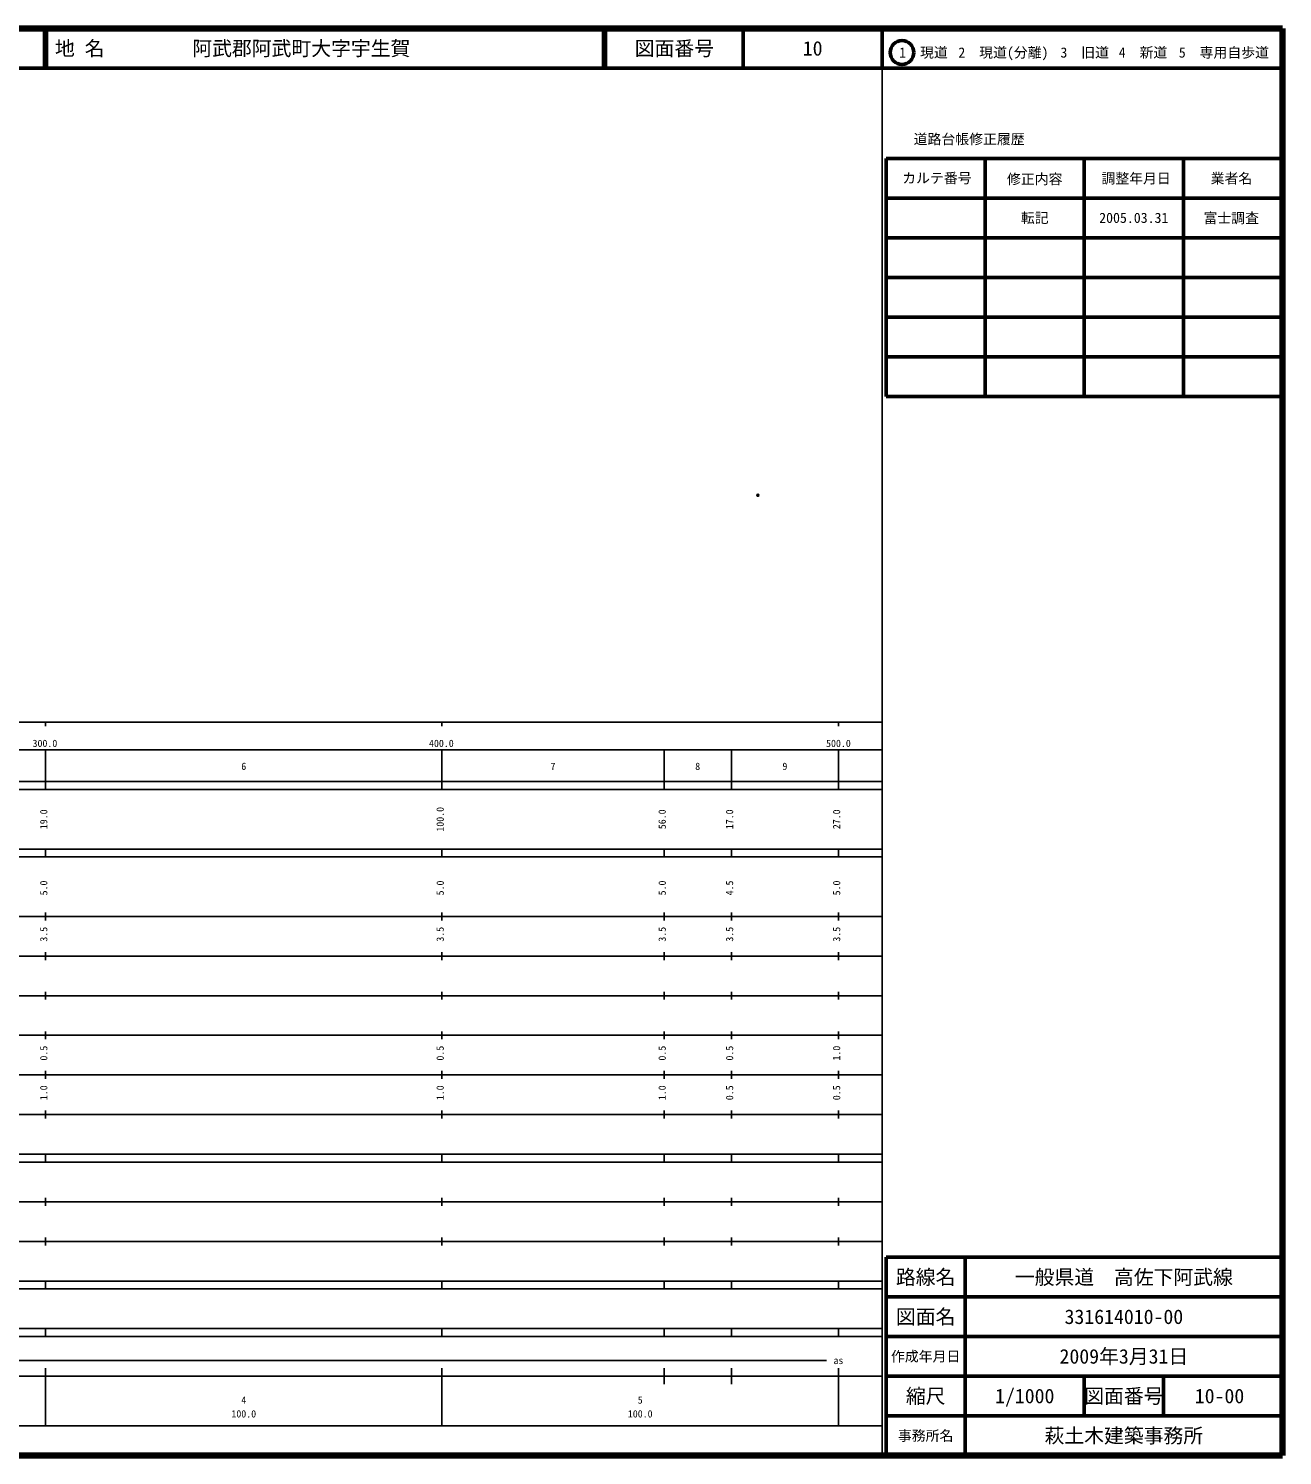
# Model space of a CAD drawing. Units: millimetres on the paper. Extents: x 40 to 680, y 20 to 380.
# Drawn here: x 363.7 to 680, y 20 to 380 of the extents above; entities that cross this region are included whole.
import ezdxf
from ezdxf.enums import TextEntityAlignment as Align

# ---------------------------------------------------------------- set-up
doc = ezdxf.new("R2010")
doc.units = ezdxf.units.MM
doc.header["$PDMODE"] = 32
doc.header["$PDSIZE"] = 0.5
doc.layers.add('M-OTRS', color=6, linetype='Continuous')
doc.layers.add('M-TTL-TXT', color=7, linetype='Continuous')
for name, color, linetype, lineweight in [('M-TTL', 2, 'Continuous', 140), ('M-TTL-BAND', 7, 'Continuous', 25), ('M-TTL-FRAM', 2, 'Continuous', 50), ('M-TTL-LINE', 7, 'Continuous', 50)]:
    doc.layers.add(name, color=color, linetype=linetype, lineweight=lineweight)
doc.styles.add('ＭＳ ゴシック', font='')
doc.styles.get('ＭＳ ゴシック').set_extended_font_data('MS Gothic')

msp = doc.modelspace()

# ---------------------------------------------------------------- linework, layer by layer
at = {"layer": 'M-OTRS'}
msp.add_point((547.699, 262.237), dxfattribs=at)
at = {"layer": 'M-TTL'}
for p, q in [((680, 380), (40, 380)), ((680, 20), (680, 380)), ((40, 20), (680, 20))]:
    msp.add_line(p, q, dxfattribs=at)
at = {"layer": 'M-TTL-BAND'}
for p, q in [((579, 20), (579, 370)), ((40, 205), (579, 205)), ((368, 205), (368, 204)), ((468, 205), (468, 204)), ((568, 205), (568, 204)), ((68, 198), (579, 198)), ((368, 188), (368, 198)), ((468, 188), (468, 198)), ((524, 188), (524, 198)), ((541, 188), (541, 198)), ((568, 188), (568, 198)), ((40, 190), (579, 190)), ((40, 188), (579, 188)), ((40, 173), (579, 173)), ((368, 171), (368, 173)), ((468, 171), (468, 173)), ((524, 171), (524, 173)), ((541, 171), (541, 173)), ((568, 171), (568, 173)), ((40, 171), (579, 171)), ((40, 156), (579, 156)), ((368, 155), (368, 157)), ((468, 155), (468, 157)), ((524, 155), (524, 157)), ((541, 155), (541, 157)), ((568, 155), (568, 157)), ((46, 146), (579, 146)), ((368, 145), (368, 147)), ((468, 145), (468, 147)), ((524, 145), (524, 147)), ((541, 145), (541, 147)), ((568, 145), (568, 147)), ((368, 135), (368, 137)), ((468, 135), (468, 137)), ((524, 135), (524, 137)), ((541, 135), (541, 137)), ((568, 135), (568, 137)), ((52, 136), (579, 136)), ((46, 126), (579, 126)), ((368, 125), (368, 127)), ((468, 125), (468, 127)), ((524, 125), (524, 127)), ((541, 125), (541, 127)), ((568, 125), (568, 127)), ((52, 116), (579, 116)), ((368, 115), (368, 117)), ((468, 115), (468, 117)), ((524, 115), (524, 117)), ((541, 115), (541, 117)), ((568, 115), (568, 117)), ((46, 106), (579, 106)), ((368, 105), (368, 107)), ((468, 105), (468, 107)), ((524, 105), (524, 107)), ((541, 105), (541, 107)), ((568, 105), (568, 107)), ((40, 96), (579, 96)), ((40, 94), (579, 94)), ((368, 94), (368, 96)), ((468, 94), (468, 96)), ((524, 94), (524, 96)), ((541, 94), (541, 96)), ((568, 94), (568, 96)), ((49, 84), (579, 84)), ((368, 83), (368, 85)), ((468, 83), (468, 85)), ((524, 83), (524, 85)), ((541, 83), (541, 85)), ((568, 83), (568, 85)), ((40, 74), (579, 74)), ((368, 73), (368, 75)), ((468, 73), (468, 75)), ((524, 73), (524, 75)), ((541, 73), (541, 75)), ((568, 73), (568, 75)), ((40, 64), (579, 64)), ((40, 62), (579, 62)), ((368, 62), (368, 64)), ((468, 62), (468, 64)), ((524, 62), (524, 64)), ((541, 62), (541, 64)), ((568, 62), (568, 64)), ((40, 52), (579, 52)), ((368, 50), (368, 52)), ((468, 50), (468, 52)), ((524, 50), (524, 52)), ((541, 50), (541, 52)), ((568, 50), (568, 52)), ((40, 50), (579, 50)), ((71, 44), (565, 44)), ((40, 40), (579, 40)), ((368, 27.5), (368, 42)), ((468, 27.5), (468, 42)), ((524, 38), (524, 42)), ((541, 38), (541, 42)), ((568, 27.5), (568, 42)), ((68, 27.5), (579, 27.5))]:
    msp.add_line(p, q, dxfattribs=at)
at = {"layer": 'M-TTL-FRAM'}
for p, q in [((580, 347.197), (580, 287.197)), ((580, 347.197), (680, 347.197)), ((580, 287.197), (680, 287.197)), ((680, 70), (580, 70)), ((580, 70), (580, 20))]:
    msp.add_line(p, q, dxfattribs=at)
at = {"layer": 'M-TTL-LINE'}
for p, q in [((367.75, 380), (367.75, 370)), ((368.25, 380), (368.25, 370)), ((508.747, 380), (508.747, 370)), ((509.247, 380), (509.247, 370)), ((543.997, 380), (543.997, 370)), ((579, 380), (579, 370)), ((40, 370), (680, 370)), ((605, 347.197), (605, 287.197)), ((630, 347.197), (630, 287.197)), ((655, 347.197), (655, 287.197)), ((580, 337.197), (680, 337.197)), ((580, 327.197), (680, 327.197)), ((580, 317.197), (680, 317.197)), ((580, 307.197), (680, 307.197)), ((580, 297.197), (680, 297.197)), ((600, 70), (600, 20)), ((680, 60), (580, 60)), ((680, 50), (580, 50)), ((680, 40), (580, 40)), ((630, 40), (630, 30)), ((650, 40), (650, 30)), ((680, 30), (580, 30))]:
    msp.add_line(p, q, dxfattribs=at)
msp.add_circle((584.031, 373.958), 3, dxfattribs=at)

# ---------------------------------------------------------------- texts
at = {"layer": 'M-TTL-BAND', "style": 'ＭＳ ゴシック'}
for s, p in [('300.0', (367.844, 198.195)), ('400.0', (467.844, 198.195)), ('500.0', (568, 198.195)), ('6', (418, 192.405)), ('7', (496, 192.405)), ('8', (532.5, 192.405)), ('9', (554.5, 192.405)), ('as', (568, 42.5)), ('4', (418, 32.523)), ('5', (518, 32.523)), ('100.0', (418, 29.033)), ('100.0', (518, 29.033))]:
    msp.add_text(s, height=1.833, dxfattribs=at).set_placement(p, align=Align.BOTTOM_CENTER)
for s, p in [('19.0', (369, 180.5)), ('100.0', (469, 180.5)), ('56.0', (525, 180.5)), ('17.0', (542, 180.5)), ('27.0', (569, 180.5)), ('5.0', (369, 163.174)), ('5.0', (469, 163.174)), ('5.0', (525, 163.174)), ('4.5', (542, 163.174)), ('5.0', (569, 163.174)), ('3.5', (369, 151.5)), ('3.5', (469, 151.5)), ('3.5', (525, 151.5)), ('3.5', (542, 151.5)), ('3.5', (569, 151.5)), ('0.5', (369, 121.5)), ('0.5', (469, 121.5)), ('0.5', (525, 121.5)), ('0.5', (542, 121.5)), ('1.0', (569, 121.5)), ('1.0', (369, 111.5)), ('1.0', (469, 111.5)), ('1.0', (525, 111.5)), ('0.5', (542, 111.5)), ('0.5', (569, 111.5))]:
    msp.add_text(s, height=1.833, rotation=90, dxfattribs=at).set_placement(p, align=Align.BOTTOM_CENTER)
at = {"layer": 'M-TTL-TXT', "style": 'ＭＳ ゴシック'}
for s, p in [('地 名', (370.38, 375)), ('阿武郡阿武町大字宇生賀', (405.024, 375))]:
    msp.add_text(s, height=3.666, dxfattribs=at).set_placement(p, align=Align.MIDDLE_LEFT)
for s, height, p in [('図面番号', 3.666, (526.622, 375)), ('10', 3.666, (561.497, 375)), ('1\u3000現道', 2.566, (589.448, 373.958)), ('2\u3000現道(分離)', 2.566, (609.619, 373.958)), ('3\u3000旧道', 2.566, (630.121, 373.958)), ('4\u3000新道', 2.566, (644.824, 373.958)), ('5\u3000専用自歩道', 2.566, (665.228, 373.958)), ('道路台帳修正履歴', 2.566, (600.968, 352.113)), ('カルテ番号', 2.566, (592.839, 342.277)), ('修正内容', 2.566, (617.509, 342.023)), ('調整年月日', 2.566, (643.089, 342.197)), ('業者名', 2.566, (667.134, 342.197)), ('転記', 2.566, (617.5, 332.245)), ('2005.03.31', 2.566, (642.5, 332.245)), ('富士調査', 2.566, (667.077, 332.189)), ('路線名', 3.666, (590, 65)), ('路線名', 3.666, (590, 65)), ('一般県道\u3000高佐下阿武線', 3.666, (640, 65)), ('図面名', 3.666, (590, 55)), ('図面名', 3.666, (590, 55)), ('331614010-00', 3.666, (640, 55)), ('2009年3月31日', 3.666, (640, 45)), ('作成年月日', 2.566, (590, 45)), ('作成年月日', 2.566, (590, 45)), ('縮尺', 3.666, (590, 35)), ('縮尺', 3.666, (590, 35)), ('1/1000', 3.666, (615, 35)), ('図面番号', 3.666, (640, 35)), ('図面番号', 3.666, (640, 35)), ('10-00', 3.666, (664.125, 35)), ('事務所名', 2.566, (590, 25)), ('事務所名', 2.566, (590, 25)), ('萩土木建築事務所', 3.666, (640, 25))]:
    msp.add_text(s, height=height, dxfattribs=at).set_placement(p, align=Align.MIDDLE_CENTER)

doc.saveas('drawing.dxf')
